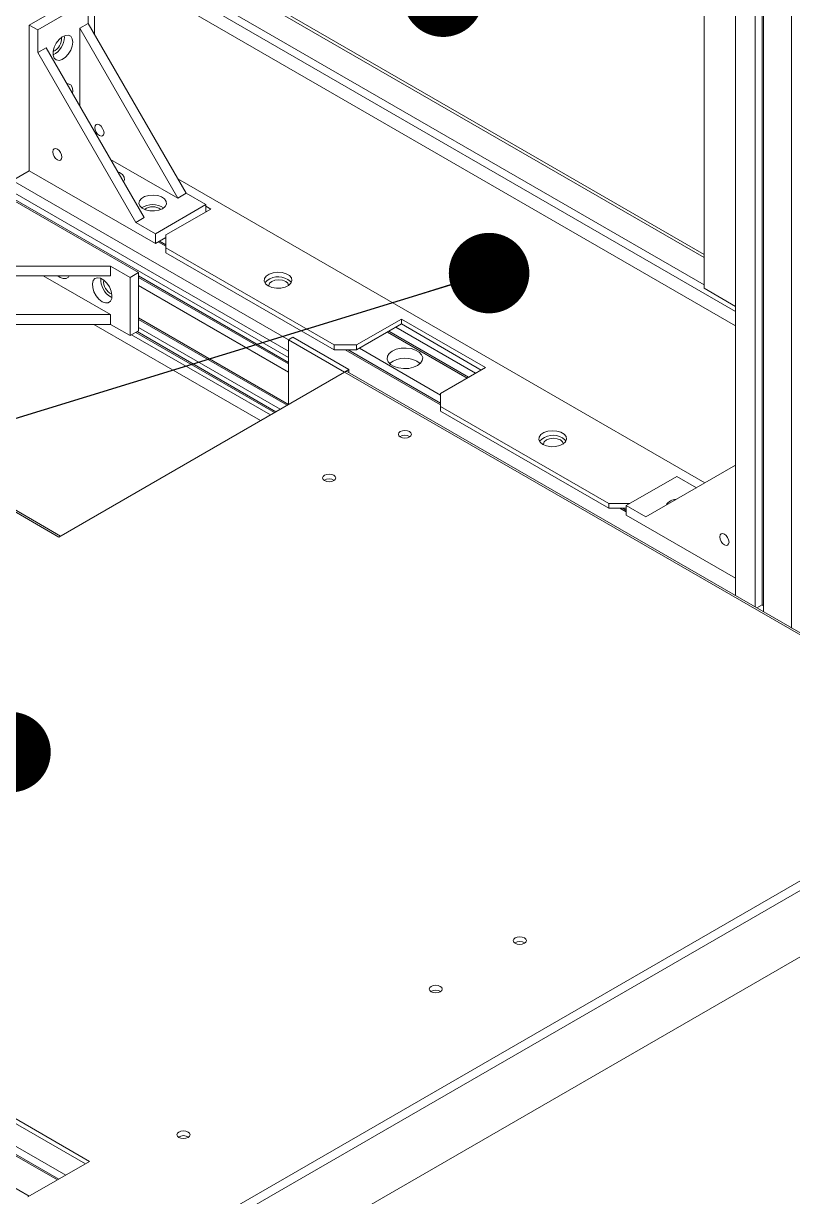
# Model space of a CAD drawing. Header units: millimetres. Extents: x 2 to 8402, y 4 to 5944.
# Drawn here: x 3979.3 to 4173.3, y 1990.5 to 2286.6 of the extents above; entities that cross this region are included whole.
import ezdxf

# ---------------------------------------------------------------- set-up
doc = ezdxf.new("R2010")
doc.units = ezdxf.units.MM
doc.header["$LTSCALE"] = 20
doc.layers.add('A-TITLEBLOCK', color=7, linetype='Continuous', lineweight=15)
doc.dimstyles.new('SLDDIMSTYLE1', dxfattribs={"dimtxt": 0.18, "dimasz": 20.32, "dimexe": 0, "dimexo": 0.0625, "dimgap": 0, "dimtad": 0, "dimtih": 1, "dimtoh": 1, "dimdec": 0, "dimrnd": 1e-09, "dimzin": 0, "dimdsep": 46, "dimtxsty": 'Standard', "dimblk1": 'DOT', "dimblk2": 'DOT', "dimsah": 1, "dimcen": 0.09, "dimadec": 0, "dimazin": 0, "dimtfac": 20.32, "dimtdec": 0, "dimtofl": 0, "dimtmove": 0, "dimatfit": 3, "dimldrblk": 'DOT', "dimfxl": 0, "dimfrac": 2, "dimtolj": 1, "dimtzin": 0, "dimarcsym": 0})

# ---------------------------------------------------------------- blocks, each defined once
blk = doc.blocks.new('_DOT')
at = {"color": 0, "linetype": 'ByBlock', "lineweight": -2}
blk.add_line((-0.5, 0), (-1, 0), dxfattribs=at)
at = {"color": 0, "linetype": 'ByBlock', "const_width": 0.5}
blk.add_lwpolyline([(-0.25, 0, 1), (0.25, 0, 1)], format="xyb", close=True, dxfattribs=at)

msp = doc.modelspace()

# ---------------------------------------------------------------- linework, layer by layer
at = {"color": 7, "linetype": 'Continuous', "lineweight": 15}
for p, q in [((4151.002, 2328.757), (4151.002, 2219.746)), ((4158.957, 2142.174), (4158.957, 2324.165)), ((4163.907, 2139.316), (4163.907, 2321.307)), ((4165.674, 2139.829), (4165.674, 2320.287)), ((4166.028, 2138.092), (4166.028, 2320.083)), ((4173.099, 2134.009), (4173.099, 2319.266)), ((4158.957, 2210.253), (3990.489, 2307.508)), ((3997.206, 2283.828), (3997.206, 2303.63)), ((3993.494, 2293.524), (3980.766, 2286.176)), ((3995.615, 2292.299), (3982.887, 2284.952)), ((3995.615, 2292.299), (3995.615, 2286.584)), ((3980.766, 2286.176), (3982.887, 2284.952)), ((3980.766, 2249.432), (3980.766, 2286.176)), ((3995.615, 2286.584), (3993.494, 2285.359)), ((3995.615, 2286.584), (4020.364, 2243.718)), ((3982.887, 2284.952), (3982.887, 2279.236)), ((3989.605, 2283.113), (3989.582, 2283.484)), ((3993.494, 2285.359), (4018.243, 2242.493)), ((3993.494, 2265.764), (3993.494, 2285.359)), ((3985.008, 2280.461), (3982.887, 2279.236)), ((3985.008, 2280.461), (4009.757, 2237.594)), ((3982.887, 2279.236), (4007.636, 2236.37)), ((4018.243, 2242.493), (4001.273, 2252.289)), ((3980.766, 2249.432), (3976.523, 2246.983)), ((4012.586, 2231.063), (3980.766, 2249.432)), ((4018.243, 2247.391), (4151.176, 2170.65)), ((3976.523, 2246.983), (4046.173, 2206.775)), ((3976.523, 2244.125), (4046.173, 2203.917)), ((3976.523, 2242.492), (4046.173, 2202.284)), ((3976.523, 2242.084), (4008.343, 2223.714)), ((4020.364, 2243.718), (4018.243, 2242.493)), ((4020.364, 2243.718), (4025.314, 2240.86)), ((4025.314, 2240.86), (4012.586, 2233.512)), ((4015.237, 2233.206), (4026.551, 2239.737)), ((4025.314, 2240.86), (4025.314, 2239.023)), ((4026.551, 2239.737), (4025.314, 2240.452)), ((4025.49, 2239.125), (4025.314, 2239.227)), ((4009.757, 2237.594), (4007.636, 2236.37)), ((4007.636, 2236.37), (4012.586, 2233.512)), ((4012.586, 2233.512), (4012.586, 2231.063)), ((4015.237, 2232.594), (4012.586, 2231.063)), ((4015.237, 2229.941), (4015.237, 2233.206)), ((4013.293, 2231.471), (4015.237, 2230.348)), ((4013.646, 2231.675), (4015.237, 2230.756)), ((4057.664, 2205.448), (4015.237, 2229.941)), ((4015.237, 2228.716), (4015.237, 2229.941)), ((4057.664, 2204.223), (4015.237, 2228.716)), ((4001.272, 2225.347), (3951.774, 2225.347)), ((4006.222, 2222.49), (4001.272, 2225.347)), ((4001.272, 2222.898), (4001.272, 2225.347)), ((4008.343, 2223.714), (4006.222, 2222.49)), ((4008.343, 2209.017), (4008.343, 2223.714)), ((4001.272, 2222.898), (3951.774, 2222.898)), ((3984.299, 2222.898), (4001.272, 2213.099)), ((4006.222, 2207.792), (4006.222, 2222.49)), ((4008.343, 2222.898), (4046.173, 2201.059)), ((4008.343, 2222.489), (4046.173, 2200.65)), ((4008.343, 2220.448), (4046.173, 2198.609)), ((4001.272, 2217.59), (4001.603, 2217.424)), ((4151.002, 2219.746), (4158.957, 2215.154)), ((4001.272, 2213.099), (3951.774, 2213.099)), ((4001.272, 2210.649), (4001.272, 2213.099)), ((4008.343, 2212.283), (4046.171, 2190.445)), ((4008.343, 2211.874), (4045.817, 2190.241)), ((4074.634, 2211.98), (4063.321, 2205.448)), ((4095.848, 2199.733), (4074.634, 2211.98)), ((4074.634, 2210.755), (4074.634, 2211.98)), ((4001.272, 2210.649), (3951.774, 2210.649)), ((3997.028, 2210.649), (4039.099, 2186.363)), ((4006.222, 2207.792), (4001.272, 2210.649)), ((4008.343, 2209.017), (4006.222, 2207.792)), ((4007.636, 2208.608), (4042.634, 2188.404)), ((4007.989, 2208.812), (4042.988, 2188.608)), ((4007.989, 2208.812), (4042.988, 2188.608)), ((4008.343, 2209.833), (4044.049, 2189.221)), ((4074.634, 2210.755), (4063.321, 2204.223)), ((4071.099, 2208.714), (4091.251, 2197.08)), ((4071.452, 2208.918), (4091.604, 2197.284)), ((4073.22, 2209.938), (4093.372, 2198.305)), ((4094.787, 2199.121), (4074.634, 2210.755)), ((3903.338, 2205.959), (3988.191, 2156.974)), ((3988.63, 2157.228), (3904.088, 2206.033)), ((4006.575, 2207.996), (4041.574, 2187.792)), ((4047.234, 2207.387), (4046.173, 2206.775)), ((4046.173, 2190.447), (4046.173, 2206.775)), ((4046.173, 2206.775), (4060.315, 2198.611)), ((4047.234, 2207.387), (4061.376, 2199.223)), ((4063.321, 2205.448), (4057.664, 2205.448)), ((4057.664, 2204.223), (4057.664, 2205.448)), ((4063.321, 2204.223), (4057.664, 2204.223)), ((4060.492, 2204.223), (4084.534, 2190.345)), ((4061.199, 2204.223), (4084.534, 2190.752)), ((4063.321, 2204.223), (4063.321, 2205.448)), ((4064.028, 2204.632), (4084.534, 2192.794)), ((4084.534, 2193.202), (4095.848, 2199.733)), ((4060.315, 2198.611), (3988.191, 2156.974)), ((4061.376, 2199.223), (4060.315, 2198.611)), ((4060.315, 2198.611), (4230.021, 2100.642)), ((4230.46, 2100.895), (4061.065, 2198.685)), ((4061.376, 2199.223), (4061.376, 2198.506)), ((4084.534, 2189.937), (4084.534, 2193.202)), ((4126.96, 2165.444), (4084.534, 2189.937)), ((4084.534, 2188.712), (4084.534, 2189.937)), ((4126.96, 2164.219), (4084.534, 2188.712)), ((4136.329, 2162.077), (4158.957, 2175.144)), ((4144.108, 2172.282), (4131.38, 2164.934)), ((4144.108, 2172.282), (4149.055, 2169.426)), ((4132.263, 2165.444), (4126.96, 2165.444)), ((4126.96, 2164.219), (4126.96, 2165.444)), ((4131.38, 2164.219), (4126.96, 2164.219)), ((4129.789, 2164.219), (4131.38, 2163.301)), ((4130.495, 2164.219), (4131.38, 2163.709)), ((4131.38, 2162.485), (4131.38, 2164.934)), ((4131.38, 2164.934), (4136.329, 2162.077)), ((4158.957, 2146.565), (4131.38, 2162.485)), ((4164.346, 2139.062), (4165.674, 2139.829)), ((4165.674, 2139.829), (4166.028, 2139.625)), ((3799.039, 2113.092), (3995.969, 1999.407)), ((3799.039, 2111.867), (3994.908, 1998.795)), ((3792.322, 2107.989), (3988.19, 1994.917)), ((3794.09, 2109.01), (3989.958, 1995.937)), ((3791.968, 2107.785), (3987.837, 1994.713)), ((3784.897, 2103.703), (3980.766, 1990.631)), ((4222.95, 2097.784), (4024.253, 1983.079)), ((4224.011, 2095.947), (4025.314, 1981.242)), ((4039.812, 1972.872), (4224.011, 2079.208)), ((3995.969, 1999.407), (3980.412, 1990.427))]:
    msp.add_line(p, q, dxfattribs=at)
at = {"color": 8, "linetype": 'Continuous', "lineweight": 15}
for p, q in [((4151.002, 2227.5), (3997.348, 2316.203)), ((4151.002, 2228.317), (3997.701, 2316.816)), ((4151.002, 2220.643), (3991.761, 2312.57)), ((4158.957, 2213.927), (3990.489, 2311.182))]:
    msp.add_line(p, q, dxfattribs=at)
at = {"color": 7, "linetype": 'Continuous', "lineweight": 15, "flags": 128}
for points in [[(3991.726, 2281.889), (3991.592, 2282.739), (3991.204, 2283.343), (3990.605, 2283.634), (3989.859, 2283.581), (3989.047, 2283.19), (3988.257, 2282.503), (3987.575, 2281.595), (3987.075, 2280.564), (3986.81, 2279.521), (3986.81, 2278.581), (3987.075, 2277.843), (3987.575, 2277.39), (3988.257, 2277.269), (3989.047, 2277.494), (3989.859, 2278.04), (3990.605, 2278.849), (3991.204, 2279.832), (3991.592, 2280.884), (3991.726, 2281.889)], [(3991.659, 2268.942), (3991.726, 2269.641), (3991.592, 2270.491), (3991.204, 2271.095), (3990.605, 2271.386), (3990.238, 2271.403)], [(3998.444, 2260.986), (3998.89, 2260.625), (3999.269, 2260.115), (3999.521, 2259.532), (3999.61, 2258.965), (3999.521, 2258.501), (3999.269, 2258.21), (3998.89, 2258.136), (3998.444, 2258.291), (3997.997, 2258.651), (3997.619, 2259.162), (3997.366, 2259.745), (3997.277, 2260.312), (3997.366, 2260.776), (3997.619, 2261.067), (3997.997, 2261.141), (3998.444, 2260.986)], [(3987.837, 2252.168), (3988.283, 2252.013), (3988.662, 2252.086), (3988.915, 2252.378), (3989.004, 2252.842), (3988.915, 2253.409), (3988.662, 2253.992), (3988.283, 2254.502), (3987.837, 2254.863), (3987.39, 2255.018), (3987.012, 2254.944), (3986.759, 2254.653), (3986.67, 2254.189), (3986.759, 2253.622), (3987.012, 2253.039), (3987.39, 2252.528), (3987.837, 2252.168)], [(4004.529, 2246.651), (4004.745, 2247.141), (4004.697, 2247.806), (4004.279, 2248.426), (4003.534, 2248.933), (4003.108, 2249.112)], [(4014.353, 2239.84), (4015.023, 2240.381), (4015.352, 2241.018), (4015.304, 2241.683), (4014.885, 2242.303), (4014.141, 2242.81), (4013.151, 2243.151), (4012.023, 2243.287), (4010.88, 2243.205), (4009.845, 2242.913), (4009.03, 2242.442), (4008.524, 2241.845), (4008.382, 2241.185), (4008.618, 2240.534), (4009.208, 2239.962), (4010.087, 2239.533), (4011.16, 2239.291), (4012.312, 2239.263), (4013.416, 2239.453), (4014.353, 2239.84)], [(4041.047, 2220.348), (4041.984, 2219.961), (4043.089, 2219.771), (4044.24, 2219.799), (4045.313, 2220.041), (4046.192, 2220.471), (4046.782, 2221.042), (4047.019, 2221.693), (4046.876, 2222.353), (4046.37, 2222.95), (4045.555, 2223.421), (4044.52, 2223.713), (4043.377, 2223.795), (4042.249, 2223.659), (4041.26, 2223.318), (4040.515, 2222.811), (4040.096, 2222.191), (4040.048, 2221.526), (4040.377, 2220.889), (4041.047, 2220.348)], [(3987.97, 2222.898), (3988.544, 2222.488), (3989.348, 2222.179), (3990.064, 2222.213), (3990.616, 2222.587), (3990.814, 2222.898)], [(3999.151, 2216.365), (3999.954, 2216.056), (4000.671, 2216.09), (4001.223, 2216.464), (4001.55, 2217.136), (4001.617, 2218.035), (4001.417, 2219.063), (4000.971, 2220.107), (4000.329, 2221.056), (3999.558, 2221.807), (3998.743, 2222.277), (3997.973, 2222.416), (3997.33, 2222.21), (3996.884, 2221.679), (3996.684, 2220.883), (3996.752, 2219.906), (3997.079, 2218.856), (3997.631, 2217.845), (3998.347, 2216.984), (3999.151, 2216.365)], [(4046.198, 2220.45), (4046.008, 2221.002), (4045.466, 2221.47), (4044.655, 2221.783), (4043.698, 2221.893), (4042.742, 2221.783), (4041.931, 2221.47), (4041.389, 2221.002), (4041.198, 2220.45), (4041.222, 2220.253)], [(4045.997, 2221.98), (4046.666, 2221.439), (4046.857, 2221.164)], [(4072.336, 2203.917), (4073.362, 2204.36), (4074.562, 2204.619), (4075.839, 2204.672), (4077.091, 2204.514), (4078.215, 2204.16), (4079.121, 2203.637), (4079.734, 2202.988), (4080.007, 2202.266), (4079.915, 2201.528), (4079.468, 2200.835), (4078.7, 2200.243), (4077.675, 2199.8), (4076.475, 2199.542), (4075.197, 2199.489), (4073.946, 2199.646), (4072.821, 2200.001), (4071.916, 2200.524), (4071.302, 2201.173), (4071.03, 2201.895), (4071.121, 2202.633), (4071.569, 2203.325), (4072.336, 2203.917)], [(4076.685, 2183.569), (4076.15, 2183.775), (4075.518, 2183.848), (4074.887, 2183.775), (4074.351, 2183.569), (4073.994, 2183.259), (4073.868, 2182.895), (4073.994, 2182.53), (4074.351, 2182.221), (4074.887, 2182.015), (4075.518, 2181.942), (4076.15, 2182.015), (4076.685, 2182.221), (4077.043, 2182.53), (4077.168, 2182.895), (4077.043, 2183.259), (4076.685, 2183.569)], [(4110.343, 2180.344), (4111.281, 2179.957), (4112.385, 2179.767), (4113.536, 2179.795), (4114.61, 2180.037), (4115.489, 2180.467), (4116.079, 2181.038), (4116.315, 2181.689), (4116.173, 2182.349), (4115.667, 2182.946), (4114.852, 2183.417), (4113.817, 2183.709), (4112.673, 2183.791), (4111.546, 2183.655), (4110.556, 2183.314), (4109.811, 2182.807), (4109.393, 2182.187), (4109.345, 2181.523), (4109.674, 2180.885), (4110.343, 2180.344)], [(4115.293, 2181.976), (4115.962, 2181.435), (4116.153, 2181.16)], [(4115.495, 2180.446), (4115.305, 2180.998), (4114.763, 2181.466), (4113.952, 2181.779), (4112.995, 2181.889), (4112.038, 2181.779), (4111.227, 2181.466), (4110.685, 2180.998), (4110.495, 2180.446), (4110.518, 2180.249)], [(4057.593, 2172.547), (4057.058, 2172.753), (4056.426, 2172.826), (4055.795, 2172.753), (4055.26, 2172.547), (4054.902, 2172.238), (4054.776, 2171.873), (4054.902, 2171.509), (4055.26, 2171.2), (4055.795, 2170.993), (4056.426, 2170.921), (4057.058, 2170.993), (4057.593, 2171.2), (4057.951, 2171.509), (4058.076, 2171.873), (4057.951, 2172.238), (4057.593, 2172.547)], [(4157.295, 2155.689), (4157.206, 2156.256), (4156.953, 2156.839), (4156.575, 2157.35), (4156.128, 2157.71), (4155.682, 2157.865), (4155.303, 2157.792), (4155.05, 2157.501), (4154.962, 2157.036), (4155.05, 2156.469), (4155.303, 2155.886), (4155.682, 2155.376), (4156.128, 2155.016), (4156.575, 2154.86), (4156.953, 2154.934), (4157.206, 2155.225), (4157.295, 2155.689)], [(4105.676, 2055.801), (4105.141, 2056.007), (4104.51, 2056.08), (4103.878, 2056.007), (4103.343, 2055.801), (4102.985, 2055.492), (4102.86, 2055.127), (4102.985, 2054.763), (4103.343, 2054.454), (4103.878, 2054.247), (4104.51, 2054.175), (4105.141, 2054.247), (4105.676, 2054.454), (4106.034, 2054.763), (4106.16, 2055.127), (4106.034, 2055.492), (4105.676, 2055.801)], [(4084.463, 2043.555), (4083.928, 2043.761), (4083.296, 2043.834), (4082.665, 2043.761), (4082.13, 2043.555), (4081.772, 2043.246), (4081.646, 2042.881), (4081.772, 2042.516), (4082.13, 2042.207), (4082.665, 2042.001), (4083.296, 2041.928), (4083.928, 2042.001), (4084.463, 2042.207), (4084.821, 2042.516), (4084.946, 2042.881), (4084.821, 2043.246), (4084.463, 2043.555)], [(4020.823, 2006.816), (4020.288, 2007.023), (4019.657, 2007.095), (4019.025, 2007.023), (4018.49, 2006.816), (4018.132, 2006.507), (4018.007, 2006.143), (4018.132, 2005.778), (4018.49, 2005.469), (4019.025, 2005.263), (4019.657, 2005.19), (4020.288, 2005.263), (4020.823, 2005.469), (4021.181, 2005.778), (4021.307, 2006.143), (4021.181, 2006.507), (4020.823, 2006.816)]]:
    msp.add_lwpolyline(points, dxfattribs=at)
at = {"color": 7, "linetype": 'Continuous', "lineweight": 15}
for centre, radius, start, end in [((3984.542, 2283.194), 5.063, 296.46425, 359.09029), ((3985.417, 2282.674), 3.473, 293.58091, 6.42484), ((4011.879, 2235.858), 5.027, 56.3744, 123.6261), ((4011.879, 2236.84), 3.473, 53.59406, 126.40594), ((4003.872, 2221.933), 5.062, 176.45459, 239.09416), ((4002.984, 2221.436), 3.472, 173.57131, 246.42328), ((4043.592, 2218.008), 4.644, 58.81701, 137.17814), ((4075.518, 2195.782), 6.3, 52.11267, 127.88751), ((4060.755, 2197.997), 0.755, 65.69493, 125.61157), ((4075.518, 2180.291), 2.359, 57.60366, 122.39634), ((4112.889, 2178.004), 4.644, 58.81715, 137.17799), ((4056.426, 2169.269), 2.359, 57.60772, 122.39283), ((4144.041, 2163.414), 3.073, 91.42612, 148.58411), ((4104.51, 2052.523), 2.359, 57.60361, 122.39639), ((4083.296, 2040.277), 2.359, 57.60361, 122.39639), ((4019.657, 2003.539), 2.359, 57.60361, 122.39639)]:
    msp.add_arc(centre, radius, start, end, dxfattribs=at)

# ---------------------------------------------------------------- leaders
at = {"color": 7, "linetype": 'Continuous', "lineweight": 0}
msp.add_leader([(4361.585, 2051.404), (3247.878, 1653.65)], dimstyle='SLDDIMSTYLE1', dxfattribs=at)
at = {"layer": 'A-TITLEBLOCK'}
for points in [[(4085.138, 2293.338), (3247.878, 2387.097)], [(4096.762, 2223.582), (3247.878, 1962.649)], [(3976.013, 2102.687), (3247.878, 1786.078)]]:
    msp.add_leader(points, dimstyle='SLDDIMSTYLE1', dxfattribs=at)

doc.saveas('drawing.dxf')
